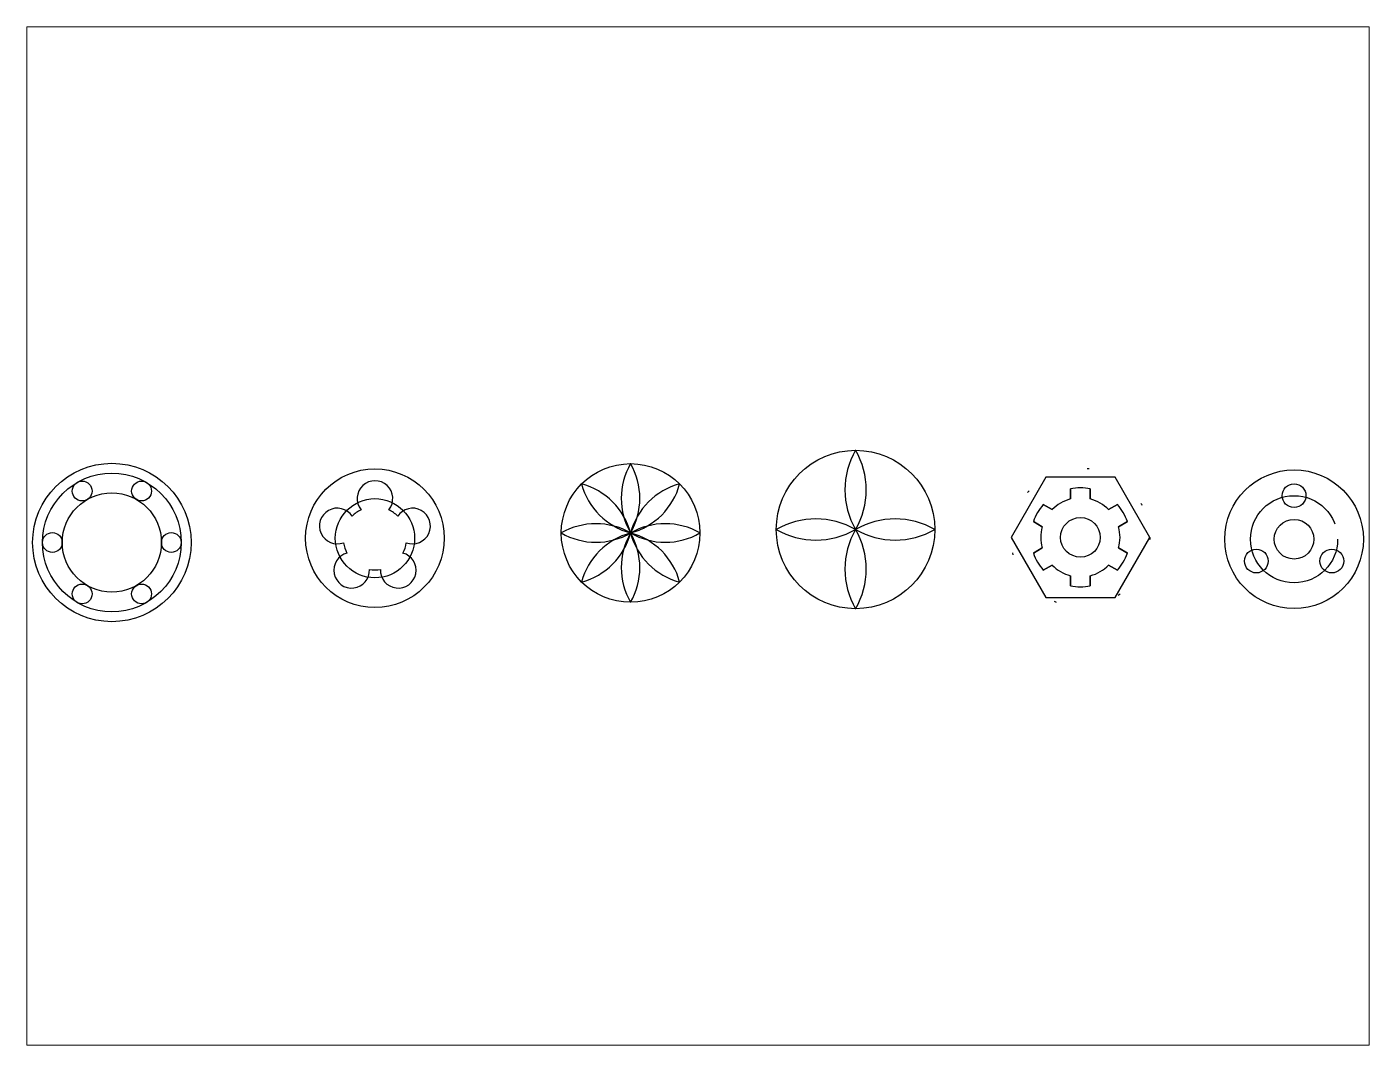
# Paper-space layout 'Layout1' of a CAD drawing. Header units: millimetres. Extents: x 26 to 231, y 20 to 176.
# The model-space entities are those that its viewports show. They can reach past a viewport. Long polylines and large blocks are cut down to what shows.
import ezdxf

# ---------------------------------------------------------------- set-up
doc = ezdxf.new("R2010")
doc.units = ezdxf.units.MM
doc.linetypes.add('ACAD_ISO02W100', pattern=[15, 12, -3])
doc.linetypes.add('ACAD_ISO07W100', pattern=[3, 0, -3])

# ---------------------------------------------------------------- blocks, each defined once
blk = doc.blocks.new('*U11')
blk.add_circle((0, 0), 5)
blk = doc.blocks.new('*U13')
at = {"color": 0, "linetype": 'ByBlock', "lineweight": -2, "transparency": 16777216}
for p, rotation in [((1861.45, 1863.22), 299.9999999999999), ((1891.45, 1863.22), 240), ((1906.45, 1837.24), 180), ((1861.45, 1811.26), 59.99999999999999), ((1891.45, 1811.26), 120)]:
    blk.add_blockref('*U11', p, dxfattribs=dict(at, rotation=rotation))
blk.add_blockref('*U11', (1846.45, 1837.24), dxfattribs=at)
blk = doc.blocks.new('*U14')
for centre, start, end in [((30.31, 0), 150, 210), ((-30.31, 0), 330, 30)]:
    blk.add_arc(centre, 35, start, end)
blk = doc.blocks.new('*U15')
at = {"color": 0, "linetype": 'ByBlock', "lineweight": -2, "transparency": 16777216}
blk.add_blockref('*U14', (2138.28, 1859.54), dxfattribs=at)
for p, rotation in [((2125.91, 1854.41), 45.00000000000001), ((2150.66, 1854.41), 315), ((2120.78, 1842.04), 90), ((2125.91, 1829.66), 135), ((2150.66, 1829.66), 225), ((2155.78, 1842.04), 270), ((2138.28, 1824.54), 180)]:
    blk.add_blockref('*U14', p, dxfattribs=dict(at, rotation=rotation))
blk = doc.blocks.new('*U16')
for centre, start, end in [((34.64, 0), 150, 210), ((-34.64, 0), 330, 30)]:
    blk.add_arc(centre, 40, start, end)
blk = doc.blocks.new('*U17')
at = {"color": 0, "linetype": 'ByBlock', "lineweight": -2, "transparency": 16777216}
blk.add_blockref('*U16', (2251.83, 1863.8), dxfattribs=at)
for p, rotation in [((2231.83, 1843.8), 90.00000000000001), ((2251.83, 1823.8), 180), ((2271.83, 1843.8), 270.0000000000001)]:
    blk.add_blockref('*U16', p, dxfattribs=dict(at, rotation=rotation))
blk = doc.blocks.new('*U18')
blk.add_circle((0, 0), 6)
blk = doc.blocks.new('*U19')
at = {"color": 0, "linetype": 'ByBlock', "lineweight": -2, "transparency": 16777216}
blk.add_blockref('*U18', (1868.13, 1750.85), dxfattribs=at)
for p, rotation in [((1849.08, 1717.85), 120), ((1887.19, 1717.85), 240)]:
    blk.add_blockref('*U18', p, dxfattribs=dict(at, rotation=rotation))

msp = doc.modelspace()

# ---------------------------------------------------------------- linework, layer by layer
for p, q in [((3076.96, 1901.26), (3076.96, 1896.13)), ((3076.96, 1896.13), (3076.96, 1901.26)), ((3086.96, 1901.26), (3086.96, 1896.13)), ((3086.96, 1896.13), (3086.96, 1901.26)), ((3063.25, 1893.34), (3067.69, 1890.77)), ((3067.69, 1890.77), (3063.25, 1893.34)), ((3096.23, 1890.77), (3100.67, 1893.34)), ((3100.67, 1893.34), (3096.23, 1890.77)), ((3058.25, 1884.68), (3062.69, 1882.11)), ((3062.69, 1882.11), (3058.25, 1884.68)), ((3101.23, 1882.11), (3105.67, 1884.68)), ((3105.67, 1884.68), (3101.23, 1882.11)), ((3058.25, 1868.84), (3062.69, 1871.41)), ((3062.69, 1871.41), (3058.25, 1868.84)), ((3101.23, 1871.41), (3105.67, 1868.84)), ((3105.67, 1868.84), (3101.23, 1871.41)), ((3063.25, 1860.18), (3067.69, 1862.75)), ((3067.69, 1862.75), (3063.25, 1860.18)), ((3076.96, 1857.4), (3076.96, 1852.27)), ((3076.96, 1852.27), (3076.96, 1857.4)), ((3086.96, 1857.4), (3086.96, 1852.27)), ((3086.96, 1852.27), (3086.96, 1857.4)), ((3096.23, 1862.75), (3100.67, 1860.18)), ((3100.67, 1860.18), (3096.23, 1862.75))]:
    msp.add_line(p, q)
msp.add_lwpolyline([(3116.96, 1876.76), (3099.46, 1907.07), (3064.46, 1907.07), (3046.96, 1876.76), (3064.46, 1846.45), (3099.46, 1846.45)], close=True)
for centre, radius in [((2968.49, 1880.72), 40), ((2593.11, 1874.16), 40), ((2725.9, 1876.31), 35), ((2854.95, 1878.96), 35), ((3189.81, 1875.8), 35), ((2593.11, 1874.16), 35), ((2593.11, 1874.16), 25), ((3081.96, 1876.76), 10), ((3189.81, 1875.8), 10)]:
    msp.add_circle(centre, radius)
at = {"linetype": 'ACAD_ISO07W100'}
msp.add_circle((3081.96, 1876.76), 35, dxfattribs=at)
at = {"linetype": 'ACAD_ISO02W100'}
for centre, radius in [((3189.81, 1875.8), 22), ((2725.9, 1876.31), 20)]:
    msp.add_circle(centre, radius, dxfattribs=at)
for centre, radius, start, end in [((2725.9, 1896.31), 9, 321.31781, 218.68219), ((3081.96, 1876.76), 25, 78.46304, 101.53696), ((2706.88, 1882.49), 9, 33.31781, 290.68219), ((2725.9, 1876.31), 16, 116.04656, 135.95344), ((2725.9, 1876.31), 16, 44.04656, 63.95344), ((2744.92, 1882.49), 9, 249.31781, 146.68219), ((3081.96, 1876.76), 25, 138.46304, 161.53696), ((3081.96, 1876.76), 20, 104.47751, 135.52249), ((3081.96, 1876.76), 20, 44.47751, 75.52249), ((3081.96, 1876.76), 25, 18.46304, 41.53696), ((3081.96, 1876.76), 20, 164.47751, 195.52249), ((3081.96, 1876.76), 20, 344.47751, 15.52249), ((2725.9, 1876.31), 16, 188.04656, 207.95344), ((2725.9, 1876.31), 16, 332.04656, 351.95344), ((2714.15, 1860.13), 9, 105.31781, 2.68219), ((2737.66, 1860.13), 9, 177.31781, 74.68219), ((3081.96, 1876.76), 25, 198.46304, 221.53696), ((3081.96, 1876.76), 25, 318.46304, 341.53696), ((2725.9, 1876.31), 16, 260.04656, 279.95344), ((3081.96, 1876.76), 20, 224.47751, 255.52249), ((3081.96, 1876.76), 20, 284.47751, 315.52249), ((3081.96, 1876.76), 25, 258.46304, 281.53696)]:
    msp.add_arc(centre, radius, start, end)

# ---------------------------------------------------------------- block references
for name, p in [('*U17', (716.66, 36.92)), ('*U15', (716.66, 36.92)), ('*U13', (716.66, 36.92)), ('*U19', (1321.68, 146.95))]:
    msp.add_blockref(name, p)

psp = doc.layouts.get("Layout1")

# ---------------------------------------------------------------- viewports
at = {"layer": '0'}
psp.add_viewport(center=(128.5, 97.5), size=(205.6, 156), view_center_point=(2888.96, 1877.44), view_height=514.0615, dxfattribs=at)

doc.saveas('drawing.dxf')
